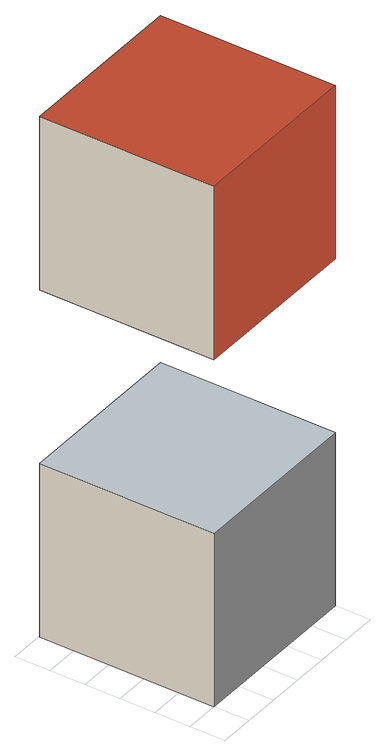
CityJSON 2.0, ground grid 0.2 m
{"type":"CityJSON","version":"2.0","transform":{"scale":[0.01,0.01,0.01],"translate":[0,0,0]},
"CityObjects":{
"object1":{"type":"GenericCityObject","geometry":[{"type":"CompositeSurface","lod":"1","boundaries":[[[0,1,2,3]],[[4,5,6,7]],[[0,3,5,4]],[[3,2,6,5]],[[2,1,7,6]],[[1,0,4,7]],[[8,9,10,11]],[[12,13,14,15]],[[8,11,13,12]],[[11,10,14,13]],[[10,9,15,14]],[[9,8,12,15]]],"semantics":{"surfaces":[{"type":"GroundSurface"},{"type":"WallSurface","on_footprint_edge":false},{"type":"WallSurface","on_footprint_edge":true},{"type":"RoofSurface"}],"values":[0,null,0,1,1,2,null,3,3,0,1,2]}}]}
},
"vertices":[
[0,0,0],[0,100,0],[100,100,0],[100,0,0],[0,0,100],[100,0,100],[100,100,100],[0,100,100],[0,0,200],[0,100,200],[100,100,200],[100,0,200],[0,0,300],[100,0,300],[100,100,300],[0,100,300]
]}
